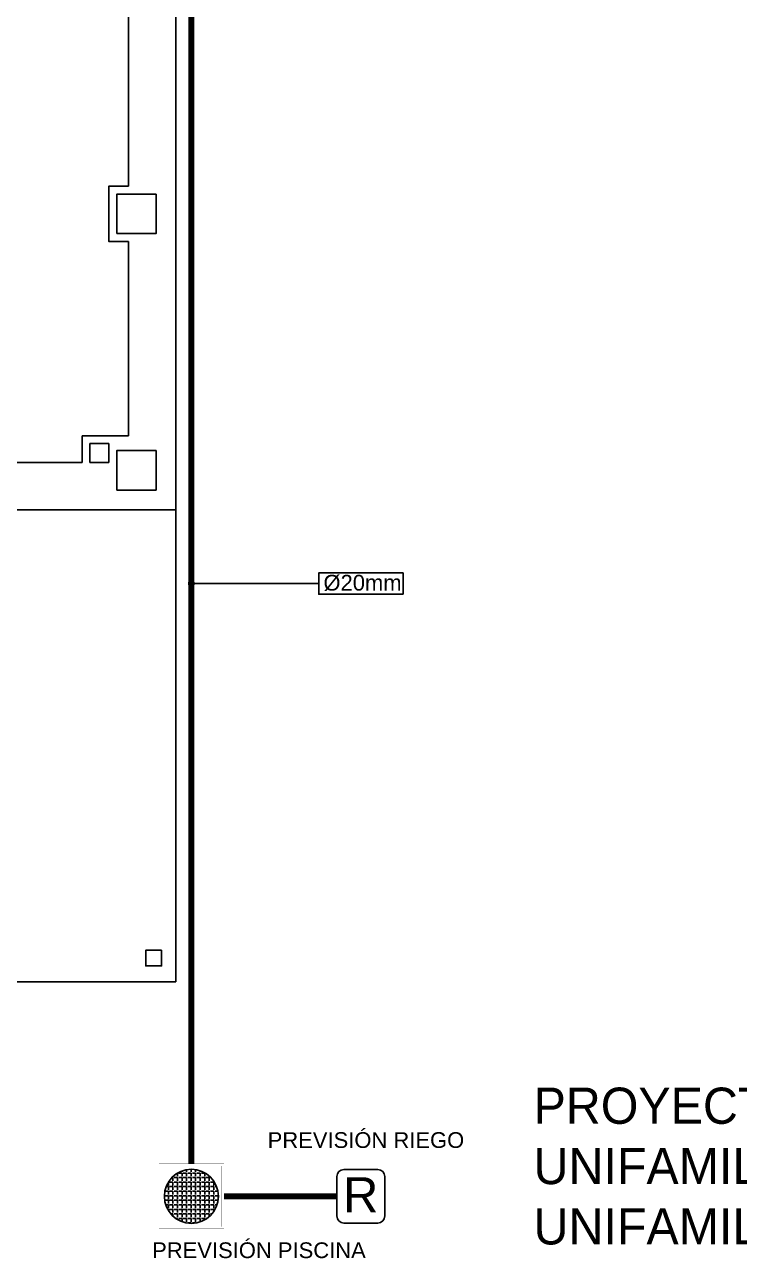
# Model space of a CAD drawing. Header units: millimetres. Extents: x 441156 to 441876, y 4514765 to 4515211.
# Drawn here: x 441418.32 to 441422.87, y 4515169.01 to 4515176.85 of the extents above; entities that cross this region are included whole.
import ezdxf
from ezdxf.enums import TextEntityAlignment as Align

# ---------------------------------------------------------------- set-up
doc = ezdxf.new("R2010")
doc.units = ezdxf.units.MM
doc.linetypes.add('CONTINUA', pattern=[0])
doc.linetypes.add('DASHED', pattern=[0.75, 0.5, -0.25])
for name, color, linetype in [('01_mono BAJA', 2, 'Continuous'), ('01_símbolos', 120, 'Continuous'), ('01_texto cartela', 5, 'Continuous'), ('01_textos', 7, 'Continuous'), ('INGIN CLIMATIZACION TEXTO', 7, 'Continuous'), ('INGIN FONTANERIA AGUA FRIA', 150, 'Continuous')]:
    doc.layers.add(name, color=color, linetype=linetype)
doc.styles.add('Century Gothic_3', font='', dxfattribs={"height": 4.5})
doc.styles.add('NIEVES2', font='sanss___.ttf')
doc.styles.get('Century Gothic_3').set_extended_font_data('Century Gothic')

# ---------------------------------------------------------------- blocks, each defined once
blk = doc.blocks.new('A$C6A825EFA')
at = {"layer": '01_mono BAJA', "color": 254}
for p, q in [((15.4, 7.005, 0), (15.4, 5.055, 0)), ((15.7, 7.005, 0), (15.7, 3, 0)), ((15.4, 4.705, 0), (15.4, 3.47, 0)), ((15.4, 3.47, 0), (15.105, 3.47, 0)), ((15.105, 3.47, 0), (15.105, 3.3, 0)), ((15.105, 3.3, 0), (14.1, 3.3, 0)), ((15.7, 3, 0), (14.1, 3, 0)), ((15.7, 0, 0), (15.7, 3)), ((0, 0, 0), (15.7, 0, 0))]:
    blk.add_line(p, q, dxfattribs=at)
at = {"layer": '01_mono BAJA', "color": 254, "elevation": 0}
blk.add_lwpolyline([(15.4, 5.055), (15.275, 5.055), (15.275, 4.705), (15.4, 4.705)], dxfattribs=at)
at = {"layer": '01_mono BAJA', "color": 254}
for points in [[(15.325, 4.755), (15.575, 4.755), (15.575, 5.005), (15.325, 5.005), (15.325, 4.755)], [(15.325, 3.125), (15.575, 3.125), (15.575, 3.375), (15.325, 3.375), (15.325, 3.125)]]:
    blk.add_lwpolyline(points, close=True, dxfattribs=at)
at = {"layer": '01_mono BAJA', "color": 254, "elevation": 0}
for points in [[(15.275, 3.42), (15.155, 3.42), (15.155, 3.3), (15.275, 3.3)], [(15.61, 0.2), (15.51, 0.2), (15.51, 0.1), (15.61, 0.1)]]:
    blk.add_lwpolyline(points, close=True, dxfattribs=at)
blk = doc.blocks.new('ARQUETA REGISTRO')
at = {"layer": 'INGIN FONTANERIA AGUA FRIA'}
h = blk.add_hatch(dxfattribs=at)
h.set_pattern_fill('ANGLE', color=256, scale=0.01)
h.set_pattern_definition([(0, (0, 0), (0, 0.06985), [0.0508, -0.01905]), (90, (0, 0), (-0.06985, 4e-18), [0.0508, -0.01905])])
edge = h.paths.add_edge_path()
edge.add_arc((52.458, 47.384), 0.416, 0, 360)
at = {"layer": 'INGIN FONTANERIA AGUA FRIA', "ltscale": 0.01, "const_width": 0.0015}
for points in [[(51.958, 47.884), (52.958, 47.884), (52.958, 46.884), (51.958, 46.884)], [(51.99, 47.852), (52.927, 47.852), (52.927, 46.916), (51.99, 46.916)]]:
    blk.add_lwpolyline(points, close=True, dxfattribs=at)
at = {"layer": 'INGIN FONTANERIA AGUA FRIA', "ltscale": 0.05}
blk.add_circle((52.458, 47.384), 0.416, dxfattribs=at)

msp = doc.modelspace()

# ---------------------------------------------------------------- hatches: boundary and pattern name
at = {"layer": 'INGIN CLIMATIZACION TEXTO', "linetype": 'Continuous', "ltscale": 0.5}
h = msp.add_hatch(color=2, dxfattribs=at)
edge = h.paths.add_edge_path()
edge.add_arc((441419.38322362, 4515173.29610301), 0.016875, 0, 360)

# ---------------------------------------------------------------- linework, layer by layer
at = {"layer": '01_símbolos', "color": 86, "linetype": 'CONTINUA', "elevation": -0.00000053}
msp.add_lwpolyline([(441420.35283385, 4515169.23194315), (441420.5680993, 4515169.23194315, 0.4142135624), (441420.61272375, 4515169.27656761), (441420.61272375, 4515169.52673391, 0.4142135624), (441420.5680993, 4515169.57135837), (441420.35283385, 4515169.57135837, 0.4142135624), (441420.3082094, 4515169.52673391), (441420.3082094, 4515169.27656761, 0.4142135624)], format="xyb", close=True, dxfattribs=at)
at = {"layer": 'INGIN CLIMATIZACION TEXTO', "color": 2, "linetype": 'Continuous', "ltscale": 0.5, "elevation": -0.00000053}
msp.add_lwpolyline([(441419.38322362, 4515173.29610301), (441420.19243158, 4515173.29610301)], dxfattribs=at)
msp.add_lwpolyline([(441420.72907689, 4515173.228364), (441420.19243158, 4515173.228364), (441420.19243158, 4515173.36384203), (441420.72907689, 4515173.36384203)], close=True, dxfattribs=at)
at = {"layer": 'INGIN CLIMATIZACION TEXTO', "color": 2, "linetype": 'Continuous', "ltscale": 0.5}
msp.add_circle((441419.38322362, 4515173.29610301, -0.00000053), 0.016875, dxfattribs=at)
at = {"layer": 'INGIN FONTANERIA AGUA FRIA', "linetype": 'DASHED', "ltscale": 0.1, "const_width": 0.0375, "elevation": -0.00000053}
for points in [[(441419.38322362, 4515179.64543466), (441419.38322362, 4515169.6081027)], [(441419.58967556, 4515169.40165076), (441420.3082094, 4515169.40165076)]]:
    msp.add_lwpolyline(points, dxfattribs=at)

# ---------------------------------------------------------------- block references
at = {"layer": '01_mono BAJA'}
msp.add_blockref('A$C6A825EFA', (441403.58322389, 4515170.76543437), dxfattribs=at)
at = {"layer": 'INGIN FONTANERIA AGUA FRIA', "xscale": 0.4129038745556198, "yscale": 0.4129038745556198, "zscale": 0.4129038745556198, "rotation": 180}
msp.add_blockref('ARQUETA REGISTRO', (441441.04344803, 4515188.96660992, -0.00000053), dxfattribs=at)

# ---------------------------------------------------------------- texts
at = {"color": 7, "style": 'NIEVES2'}
msp.add_text('R', height=0.22312229, rotation=0.000000043, dxfattribs=at).set_placement((441420.34708589, 4515169.29985473, -0.00000053))
at = {"layer": '01_texto cartela', "color": 5, "insert": (441421.55890221, 4515170.47577944), "char_height": 0.23, "width": 6.8221698289, "attachment_point": 1, "style": 'Century Gothic_3'}
msp.add_mtext('\\PPROYECTO DE EJECUCIÓN DE 14 VIVIENDAS UNIFAMILIARES PAREADAS, 2 VIVIENDAS UNIFAMILIARES AISLADAS Y PISCINA', dxfattribs=at)
at = {"layer": '01_textos', "style": 'NIEVES2'}
msp.add_text('%%C20mm', height=0.1, rotation=359.999999893, dxfattribs=at).set_placement((441420.22282819, 4515173.25127833, -0.00000053))
for s, p in [('PREVISIÓN RIEGO', (441420.49294068, 4515169.70912158, -0.00000053)), ('PREVISIÓN PISCINA', (441419.81271243, 4515169.0088815, -0.00000053))]:
    msp.add_text(s, height=0.1, rotation=0.000000107, dxfattribs=at).set_placement(p, align=Align.CENTER)

doc.saveas('drawing.dxf')
